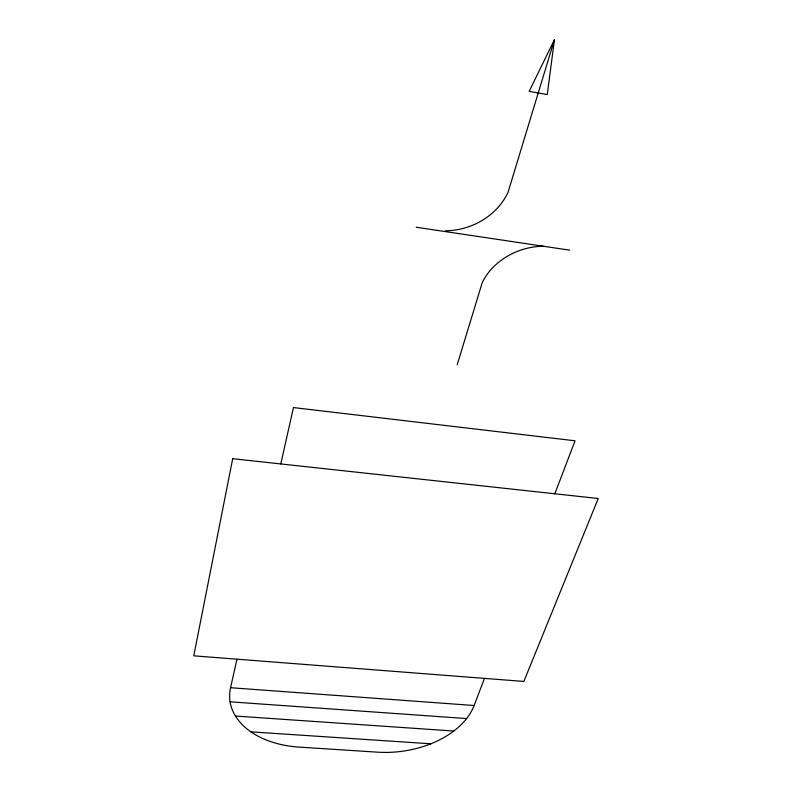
<?xml version="1.0" encoding="UTF-8"?>
<svg xmlns="http://www.w3.org/2000/svg" width="792" height="792" viewBox="0 0 792 792"><rect width="100%" height="100%" fill="white"/><g stroke="black" fill="none" stroke-linecap="round" stroke-linejoin="round"><path stroke-width="1.19" d="M554.449 39.6L547.282 94.545L529.155 91.377L554.449 39.6L507.999 192.426A64.469 56.549 -16.4 0 1 445.5 230.789M484.457 678.388L474.121 705.514A82.546 54.005 -7.5 0 1 377.725 752.172L299.069 747.103A83.873 55.262 -5.1 0 1 230.561 687.723L236.966 659.192M280.794 463.934L293.446 407.563L575.042 440.798L554.846 493.772M457.202 364.765L482.199 282.724A60.281 48.936 -17.9 0 1 543.332 246.233M250.945 731.857L430.888 743.797M235.323 716.037L453.796 731.036M230.096 701.811L466.617 718.562M230.561 687.723L474.121 705.514M416.236 227.245L569.626 250.163M232.69 458.697L193.763 655.835L523.858 681.437L598.237 498.505L232.69 458.697"/></g></svg>
